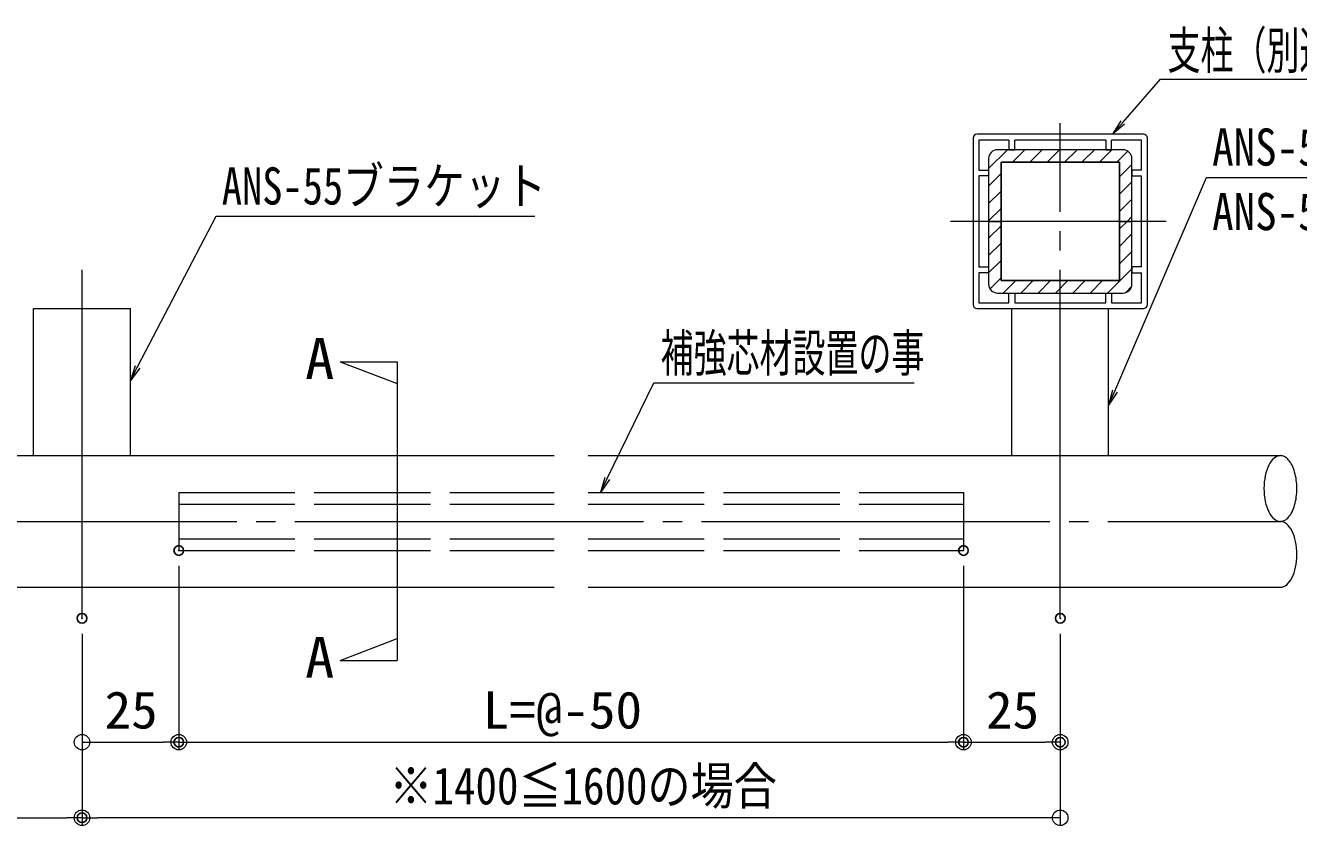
# Model space of a CAD drawing. Units: millimetres, scale not verified. Extents: x -800 to 800, y -554 to 554.
# Drawn here: x -598.5 to -269.7, y -50.9 to 155.8 of the extents above; entities that cross this region are included whole.
import ezdxf
from ezdxf.enums import TextEntityAlignment as Align

# ---------------------------------------------------------------- set-up
doc = ezdxf.new("R2010")
doc.units = ezdxf.units.MM
doc.header["$LTSCALE"] = 5
doc.header["$PDMODE"] = 32
doc.header["$PDSIZE"] = 2.5
for name, pattern in [('LONG_CHAIN', [21, 18, -1, 1, -1]), ('LONG_DASHED1', [7, 6, -1]), ('LONG_DOUBLE_CHAIN', [21.8, 18, -1, 0.6, -0.6, 0.6, -1])]:
    doc.linetypes.add(name, pattern=pattern)
for name, color, linetype, lineweight in [('0-0_4手摺（外線）', 3, 'Continuous', 9), ('0-1_6寸法', 1, 'Continuous', 9), ('0-2_0', 7, 'Continuous', 9), ('0-4_3ブラケット芯', 4, 'LONG_CHAIN', 9), ('0-5_4手摺芯', 5, 'LONG_CHAIN', 9), ('0-6_07文字', 3, 'Continuous', 9), ('0-8_1躯体（鉄骨）', 134, 'Continuous', 9), ('0-9_3ブラケット', 4, 'Continuous', 9), ('1-5_4手摺想像線', 2, 'LONG_DOUBLE_CHAIN', 9), ('1-7_4手摺（隠線）', 3, 'LONG_DASHED1', 9), ('1-9_8記号その他', 7, 'Continuous', 9), ('1-F_6文字', 2, 'Continuous', 9)]:
    doc.layers.add(name, color=color, linetype=linetype, lineweight=lineweight)
doc.layers.add('0-3_Defpoints', color=7, linetype='Continuous')
doc.styles.add('ＭＳ ゴシック', font='')
doc.styles.get('ＭＳ ゴシック').set_extended_font_data('MS Gothic')

# ---------------------------------------------------------------- blocks, each defined once
blk = doc.blocks.new('_Origin')
at = {"layer": '0-2_0', "color": 1}
blk.add_line((0, 0), (-5, 0), dxfattribs=at)
blk.add_circle((0, 0), 2.5, dxfattribs=at)
blk = doc.blocks.new('MLeader18')
at = {"layer": '1-F_6文字', "color": 1}
blk.add_line((-291.995, 116.517), (-195.808, 116.517), dxfattribs=at)
at = {"layer": '1-F_6文字'}
blk.add_line((-316.518, 61.064), (-318.708, 57.651), dxfattribs=at)
at = {"layer": '1-F_6文字', "color": 1}
blk.add_lwpolyline([(-317.13, 61.327), (-293.435, 116.517), (-291.995, 116.517)], dxfattribs=at)
at = {"layer": '1-F_6文字'}
blk.add_lwpolyline([(-317.743, 61.59), (-318.708, 57.651), (-317.13, 61.327)], dxfattribs=at)
at = {"layer": '1-F_6文字', "style": 'ＭＳ ゴシック', "width": 0.85}
for s, p in [('ANS-55-2ブラケット', (-291.968, 116.666)), ('ANS-55-3ブラケット', (-291.968, 100))]:
    blk.add_text(s, height=9.604, dxfattribs=at).set_placement(p, align=Align.BOTTOM_LEFT)
blk = doc.blocks.new('MLeader32')
at = {"layer": '1-F_6文字', "color": 1}
blk.add_line((-434.792, 63.481), (-368.953, 63.481), dxfattribs=at)
at = {"layer": '1-F_6文字'}
blk.add_line((-447.659, 38.45), (-450.007, 35.144), dxfattribs=at)
at = {"layer": '1-F_6文字', "color": 1}
blk.add_lwpolyline([(-448.258, 38.742), (-436.232, 63.481), (-434.792, 63.481)], dxfattribs=at)
at = {"layer": '1-F_6文字'}
blk.add_lwpolyline([(-448.858, 39.033), (-450.007, 35.144), (-448.258, 38.742)], dxfattribs=at)
at = {"layer": '1-F_6文字', "style": 'ＭＳ ゴシック', "width": 0.65}
blk.add_text('補強芯材設置の事', height=9.604, dxfattribs=at).set_placement((-434.432, 63.468), align=Align.BOTTOM_LEFT)
blk = doc.blocks.new('MLeader38')
at = {"layer": '1-F_6文字', "color": 1}
blk.add_line((-303.855, 141.908), (-258.508, 141.908), dxfattribs=at)
at = {"layer": '1-F_6文字'}
blk.add_line((-314.575, 130.225), (-317.703, 127.644), dxfattribs=at)
at = {"layer": '1-F_6文字', "color": 1}
blk.add_lwpolyline([(-315.078, 130.662), (-305.295, 141.908), (-303.855, 141.908)], dxfattribs=at)
at = {"layer": '1-F_6文字'}
blk.add_lwpolyline([(-315.581, 131.1), (-317.703, 127.644), (-315.078, 130.662)], dxfattribs=at)
at = {"layer": '1-F_6文字', "style": 'ＭＳ ゴシック', "width": 0.65}
blk.add_text('支柱（別途）', height=9.604, dxfattribs=at).set_placement((-303.495, 141.657), align=Align.BOTTOM_LEFT)
blk = doc.blocks.new('MLeader41')
at = {"layer": '1-F_6文字', "color": 1}
blk.add_line((-547.819, 106.468), (-466.965, 106.468), dxfattribs=at)
at = {"layer": '1-F_6文字'}
blk.add_line((-568.96, 67.261), (-571.401, 64.023), dxfattribs=at)
at = {"layer": '1-F_6文字', "color": 1}
blk.add_lwpolyline([(-569.551, 67.569), (-549.259, 106.468), (-547.819, 106.468)], dxfattribs=at)
at = {"layer": '1-F_6文字'}
blk.add_lwpolyline([(-570.142, 67.878), (-571.401, 64.023), (-569.551, 67.569)], dxfattribs=at)
at = {"layer": '1-F_6文字', "style": 'ＭＳ ゴシック', "width": 0.8}
blk.add_text('ANS-55ブラケット', height=9.604, dxfattribs=at).set_placement((-547.792, 106.618), align=Align.BOTTOM_LEFT)

msp = doc.modelspace()

# ---------------------------------------------------------------- linework, layer by layer
at = {"layer": '0-0_4手摺（外線）'}
for p, q in [((-686.211, 44.644), (-461.941, 44.644)), ((-453.168, 44.644), (-274.334, 44.644)), ((-686.211, 10.644), (-461.941, 10.644)), ((-453.168, 10.644), (-274.334, 10.644))]:
    msp.add_line(p, q, dxfattribs=at)
at = {"layer": '0-1_6寸法'}
for p, q in [((-558.901, 16.144), (-558.901, -31.366)), ((-558.901, 16.144), (-558.901, -31.366)), ((-356.208, 16.144), (-356.208, -31.366)), ((-356.208, 16.144), (-356.208, -31.366)), ((-583.901, -1.356), (-583.901, -50.893)), ((-583.901, -1.356), (-583.901, -50.893)), ((-583.901, -1.356), (-583.901, -31.366)), ((-331.208, -1.356), (-331.208, -50.893)), ((-331.208, -1.356), (-331.208, -31.366)), ((-579.901, -29.366), (-562.901, -29.366)), ((-554.901, -29.366), (-360.208, -29.366)), ((-352.208, -29.366), (-335.208, -29.366)), ((-729.901, -48.893), (-587.901, -48.893)), ((-335.208, -48.893), (-579.901, -48.893))]:
    msp.add_line(p, q, dxfattribs=at)
at = {"layer": '0-3_Defpoints'}
for p in [(-558.901, 20.144), (-356.208, 20.144), (-583.901, 2.644), (-331.208, 2.644), (-558.901, -29.366), (-356.208, -29.366), (-331.208, -29.366), (-583.901, -48.893)]:
    msp.add_point(p, dxfattribs=at)
at = {"layer": '0-4_3ブラケット芯'}
for p, q in [((-331.208, 2.644), (-331.208, 130.544)), ((-303.813, 105.144), (-359.564, 105.144)), ((-583.901, 2.644), (-583.901, 95.569))]:
    msp.add_line(p, q, dxfattribs=at)
at = {"layer": '0-5_4手摺芯'}
msp.add_line((-738.901, 27.644), (-274.334, 27.644), dxfattribs=at)
at = {"layer": '0-8_1躯体（鉄骨）'}
for p, q in [((-353.708, 126.644), (-353.708, 83.644)), ((-309.708, 127.644), (-352.708, 127.644)), ((-352.208, 126.144), (-352.208, 118.394)), ((-344.458, 126.144), (-352.208, 126.144)), ((-319.458, 126.144), (-342.958, 126.144)), ((-310.208, 126.144), (-317.958, 126.144)), ((-310.208, 118.394), (-310.208, 126.144)), ((-308.708, 83.644), (-308.708, 126.644)), ((-349.708, 118.774), (-344.838, 123.644)), ((-315.008, 123.644), (-347.408, 123.644)), ((-315.008, 123.644), (-347.408, 123.644)), ((-343.548, 120.444), (-340.348, 123.644)), ((-339.058, 120.444), (-335.858, 123.644)), ((-334.568, 120.444), (-331.368, 123.644)), ((-330.078, 120.444), (-326.878, 123.644)), ((-325.588, 120.444), (-322.388, 123.644)), ((-321.098, 120.444), (-317.898, 123.644)), ((-316.607, 120.444), (-313.774, 123.277)), ((-349.708, 121.344), (-349.708, 88.944)), ((-315.908, 116.653), (-312.708, 119.853)), ((-312.708, 88.944), (-312.708, 121.344)), ((-352.208, 116.894), (-352.208, 93.394)), ((-349.708, 114.284), (-346.508, 117.484)), ((-315.908, 112.163), (-312.708, 115.363)), ((-310.208, 93.394), (-310.208, 116.894)), ((-349.708, 109.794), (-346.508, 112.994)), ((-315.908, 107.673), (-312.708, 110.873)), ((-349.708, 105.304), (-346.508, 108.504)), ((-349.708, 100.814), (-346.508, 104.014)), ((-349.708, 96.324), (-346.508, 99.524)), ((-315.908, 98.693), (-312.708, 101.893)), ((-315.908, 94.203), (-312.708, 97.403)), ((-349.708, 91.833), (-346.508, 95.033)), ((-318.977, 86.644), (-312.708, 92.912)), ((-352.208, 91.894), (-352.208, 84.144)), ((-349.341, 87.71), (-346.508, 90.543)), ((-345.917, 86.644), (-342.717, 89.844)), ((-341.427, 86.644), (-338.227, 89.844)), ((-336.937, 86.644), (-333.737, 89.844)), ((-332.447, 86.644), (-329.247, 89.844)), ((-327.957, 86.644), (-324.757, 89.844)), ((-323.467, 86.644), (-320.267, 89.844)), ((-310.208, 84.144), (-310.208, 91.894)), ((-347.408, 86.644), (-315.008, 86.644)), ((-347.408, 86.644), (-315.008, 86.644)), ((-314.394, 86.737), (-312.801, 88.33)), ((-352.708, 82.644), (-309.708, 82.644)), ((-352.208, 84.144), (-344.458, 84.144)), ((-342.958, 84.144), (-319.458, 84.144)), ((-317.958, 84.144), (-310.208, 84.144))]:
    msp.add_line(p, q, dxfattribs=at)
for points in [[(-344.458, 126.144), (-344.458, 123.644), (-342.958, 123.644), (-342.958, 126.144)], [(-319.458, 126.144), (-319.458, 123.644), (-317.958, 123.644), (-317.958, 126.144)], [(-352.208, 118.394), (-349.708, 118.394), (-349.708, 116.894), (-352.208, 116.894)], [(-349.708, 121.344), (-349.708, 105.144), (-346.508, 105.144), (-346.508, 120.444), (-315.908, 120.444), (-315.908, 105.144)], [(-315.908, 105.144), (-312.708, 105.144), (-312.708, 121.344)], [(-310.208, 118.394), (-312.708, 118.394), (-312.708, 116.894), (-310.208, 116.894)], [(-315.908, 103.183), (-313.947, 105.144), (-312.708, 106.383)], [(-312.708, 88.944), (-312.708, 105.144), (-315.908, 105.144), (-315.908, 89.844), (-346.508, 89.844), (-346.508, 105.144), (-349.708, 105.144), (-349.708, 88.944)], [(-352.208, 93.394), (-349.708, 93.394), (-349.708, 91.894), (-352.208, 91.894)], [(-310.208, 93.394), (-312.708, 93.394), (-312.708, 91.894), (-310.208, 91.894)], [(-344.458, 84.144), (-344.458, 86.644), (-342.958, 86.644), (-342.958, 84.144)], [(-319.458, 84.144), (-319.458, 86.644), (-317.958, 86.644), (-317.958, 84.144)]]:
    msp.add_lwpolyline(points, dxfattribs=at)
msp.add_lwpolyline([(-346.508, 89.844), (-315.908, 89.844), (-315.908, 120.444), (-346.508, 120.444)], close=True, dxfattribs=at)
for centre, radius, start, end in [((-352.708, 126.644), 1, 90, 180), ((-309.708, 126.644), 1, 0, 90), ((-347.408, 121.344), 2.3, 90, 180), ((-347.408, 121.344), 2.3, 90, 180), ((-315.008, 121.344), 2.3, 0, 90), ((-315.008, 121.344), 2.3, 0, 90), ((-347.408, 88.944), 2.3, 180, 270), ((-347.408, 88.944), 2.3, 180, 270), ((-315.008, 88.944), 2.3, 270, 0), ((-315.008, 88.944), 2.3, 270, 0), ((-352.708, 83.644), 1, 180, 270), ((-309.708, 83.644), 1, 270, 0)]:
    msp.add_arc(centre, radius, start, end, dxfattribs=at)
at = {"layer": '0-9_3ブラケット'}
for p, q in [((-596.401, 82.644), (-571.401, 82.644)), ((-596.401, 44.644), (-596.401, 82.644)), ((-571.401, 44.644), (-571.401, 82.644)), ((-343.708, 82.644), (-318.708, 82.644)), ((-343.708, 44.644), (-343.708, 82.644)), ((-318.708, 44.644), (-318.708, 82.644))]:
    msp.add_line(p, q, dxfattribs=at)
at = {"layer": '1-5_4手摺想像線'}
for centre, major_axis, start_param, end_param in [((-274.334, 36.144), (0, -8.5), 3.1415927, 6.2831853), ((-274.334, 36.144), (0, -8.5), 0, 3.1415927), ((-274.334, 19.144), (0, 8.5), 3.1415927, 6.2831853)]:
    msp.add_ellipse(centre, major_axis=major_axis, ratio=0.5, start_param=start_param, end_param=end_param, dxfattribs=at)
at = {"layer": '1-7_4手摺（隠線）'}
for p, q in [((-558.901, 35.144), (-461.941, 35.144)), ((-558.901, 35.144), (-558.901, 20.144)), ((-453.168, 35.144), (-356.208, 35.144)), ((-356.208, 35.144), (-356.208, 20.144)), ((-558.901, 32.144), (-461.941, 32.144)), ((-453.168, 32.144), (-356.208, 32.144)), ((-558.901, 23.144), (-461.941, 23.144)), ((-453.168, 23.144), (-356.208, 23.144)), ((-558.901, 20.144), (-461.941, 20.144)), ((-453.168, 20.144), (-356.208, 20.144))]:
    msp.add_line(p, q, dxfattribs=at)
at = {"layer": '1-9_8記号その他'}
for p, q in [((-517.173, 68.909), (-502.483, 68.909)), ((-517.173, 68.909), (-502.483, 63.242)), ((-517.173, -8.249), (-502.483, -2.581)), ((-517.173, -8.249), (-502.483, -8.249))]:
    msp.add_line(p, q, dxfattribs=at)
at = {"layer": '1-9_8記号その他', "linetype": 'LONG_DOUBLE_CHAIN'}
msp.add_line((-502.483, 68.909), (-502.483, -8.249), dxfattribs=at)

# ---------------------------------------------------------------- block references
at = {"layer": '0-1_6寸法', "xscale": 0.8, "yscale": 0.8, "rotation": 180}
for p in [(-583.901, -29.366), (-558.901, -29.366), (-356.208, -29.366), (-583.901, -48.893)]:
    msp.add_blockref('_Origin', p, dxfattribs=at)
at = {"layer": '0-1_6寸法', "xscale": 0.8, "yscale": 0.8}
for p in [(-558.901, -29.366), (-356.208, -29.366), (-331.208, -29.366), (-583.901, -48.893), (-331.208, -48.893)]:
    msp.add_blockref('_Origin', p, dxfattribs=at)
at = {"layer": '1-F_6文字'}
for name in ['MLeader38', 'MLeader18', 'MLeader41', 'MLeader32']:
    msp.add_blockref(name, (0, 0), dxfattribs=at)

# ---------------------------------------------------------------- texts
at = {"layer": '0-1_6寸法', "color": 2, "style": 'ＭＳ ゴシック'}
for s, width, p in [('25', 1.05, (-578.068, -28.716)), ('L=@-50', 1.05, (-480.388, -28.716)), ('25', 1.05, (-350.375, -28.716)), ('※1400≦1600の場合', 0.85, (-504.503, -48.316))]:
    msp.add_text(s, height=9.604, dxfattribs=dict(at, width=width)).set_placement(p, align=Align.BOTTOM_LEFT)
at = {"layer": '0-6_07文字', "style": 'ＭＳ ゴシック', "width": 1.05}
for p in [(-526.279, 61.242), (-526.279, -15.916)]:
    msp.add_text('A', height=10.58, dxfattribs=at).set_placement(p, align=Align.BOTTOM_LEFT)

doc.saveas('drawing.dxf')
